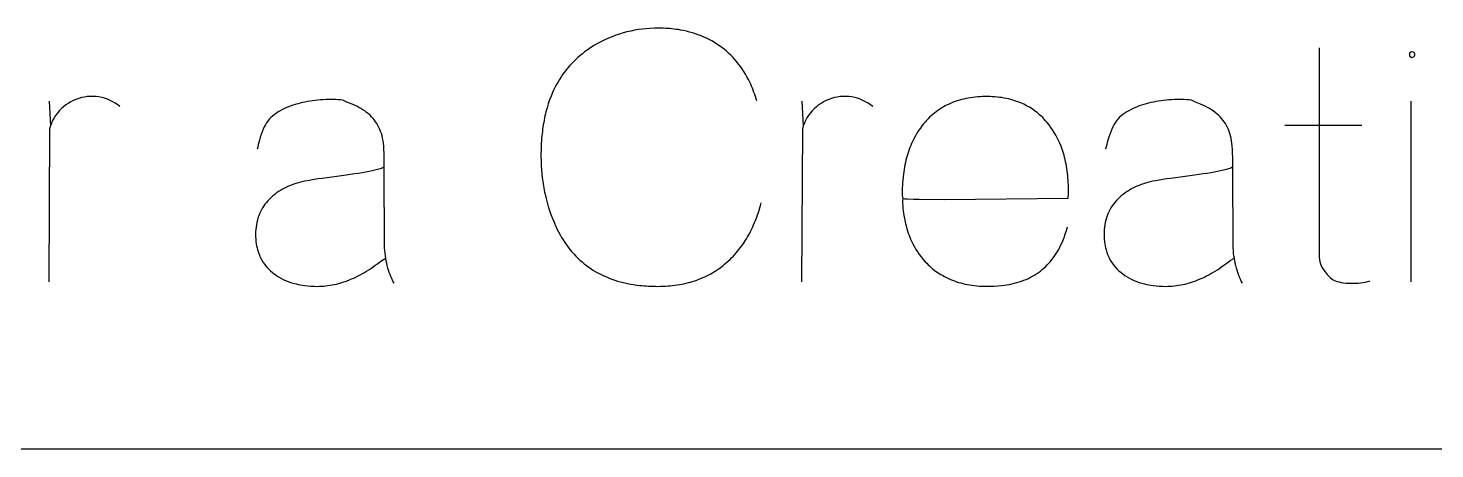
# Model space of a CAD drawing. Extents: x -148 to 148, y -92 to 92.
# Drawn here: x 20.13 to 36.98, y -92 to -86.96 of the extents above; entities that cross this region are included whole.
import ezdxf

# ---------------------------------------------------------------- set-up
doc = ezdxf.new("R2010")
doc.units = 0
doc.header["$MEASUREMENT"] = 0
doc.layers.get('0').update_dxf_attribs({"linetype": 'CONTINUOUS'})

msp = doc.modelspace()

# ---------------------------------------------------------------- linework, layer by layer
for p, q in [((27.041, -87.103), (26.999, -87.123)), ((27.083, -87.083), (27.041, -87.103)), ((27.126, -87.066), (27.083, -87.083)), ((27.17, -87.049), (27.126, -87.066)), ((27.214, -87.035), (27.17, -87.049)), ((27.258, -87.021), (27.214, -87.035)), ((27.303, -87.009), (27.258, -87.021)), ((27.349, -86.998), (27.303, -87.009)), ((27.395, -86.989), (27.349, -86.998)), ((27.442, -86.981), (27.395, -86.989)), ((27.489, -86.975), (27.442, -86.981)), ((27.536, -86.97), (27.489, -86.975)), ((27.584, -86.966), (27.536, -86.97)), ((27.633, -86.964), (27.584, -86.966)), ((27.682, -86.964), (27.633, -86.964)), ((27.71, -86.964), (27.682, -86.964)), ((27.737, -86.965), (27.71, -86.964)), ((27.764, -86.966), (27.737, -86.965)), ((27.79, -86.967), (27.764, -86.966)), ((27.817, -86.969), (27.79, -86.967)), ((27.843, -86.972), (27.817, -86.969)), ((27.869, -86.974), (27.843, -86.972)), ((27.894, -86.978), (27.869, -86.974)), ((27.92, -86.981), (27.894, -86.978)), ((27.945, -86.986), (27.92, -86.981)), ((27.982, -86.993), (27.945, -86.986)), ((28.019, -87.001), (27.982, -86.993)), ((28.055, -87.01), (28.019, -87.001)), ((28.09, -87.02), (28.055, -87.01)), ((28.125, -87.031), (28.09, -87.02)), ((28.159, -87.043), (28.125, -87.031)), ((28.193, -87.056), (28.159, -87.043)), ((28.226, -87.07), (28.193, -87.056)), ((28.258, -87.085), (28.226, -87.07)), ((28.29, -87.101), (28.258, -87.085)), ((28.321, -87.117), (28.29, -87.101)), ((26.77, -87.27), (26.743, -87.292)), ((26.797, -87.248), (26.77, -87.27)), ((26.826, -87.227), (26.797, -87.248)), ((26.855, -87.207), (26.826, -87.227)), ((26.885, -87.188), (26.855, -87.207)), ((26.916, -87.169), (26.885, -87.188)), ((26.958, -87.145), (26.916, -87.169)), ((26.999, -87.123), (26.958, -87.145)), ((28.352, -87.135), (28.321, -87.117)), ((28.382, -87.154), (28.352, -87.135)), ((28.411, -87.174), (28.382, -87.154)), ((28.44, -87.195), (28.411, -87.174)), ((28.468, -87.217), (28.44, -87.195)), ((28.496, -87.239), (28.468, -87.217)), ((28.522, -87.263), (28.496, -87.239)), ((28.548, -87.287), (28.522, -87.263)), ((35.594, -87.2), (35.594, -89.678)), ((36.701, -87.246), (36.677, -87.265)), ((36.677, -87.265), (36.677, -87.295)), ((36.731, -87.253), (36.701, -87.246)), ((36.744, -87.28), (36.731, -87.253)), ((36.731, -87.307), (36.744, -87.28)), ((26.597, -87.437), (26.576, -87.464)), ((26.62, -87.411), (26.597, -87.437)), ((26.643, -87.386), (26.62, -87.411)), ((26.667, -87.362), (26.643, -87.386)), ((26.691, -87.338), (26.667, -87.362)), ((26.717, -87.314), (26.691, -87.338)), ((26.743, -87.292), (26.717, -87.314)), ((28.573, -87.312), (28.548, -87.287)), ((28.597, -87.339), (28.573, -87.312)), ((28.62, -87.365), (28.597, -87.339)), ((28.642, -87.393), (28.62, -87.365)), ((28.664, -87.422), (28.642, -87.393)), ((28.685, -87.452), (28.664, -87.422)), ((28.705, -87.482), (28.685, -87.452)), ((36.677, -87.295), (36.701, -87.314)), ((36.701, -87.314), (36.731, -87.307)), ((26.479, -87.606), (26.461, -87.637)), ((26.496, -87.577), (26.479, -87.606)), ((26.515, -87.547), (26.496, -87.577)), ((26.534, -87.519), (26.515, -87.547)), ((26.555, -87.491), (26.534, -87.519)), ((26.576, -87.464), (26.555, -87.491)), ((28.724, -87.513), (28.705, -87.482)), ((28.742, -87.545), (28.724, -87.513)), ((28.76, -87.579), (28.742, -87.545)), ((28.777, -87.612), (28.76, -87.579)), ((28.787, -87.636), (28.777, -87.612)), ((20.805, -87.788), (20.771, -87.795)), ((20.84, -87.783), (20.805, -87.788)), ((20.875, -87.781), (20.84, -87.783)), ((20.91, -87.781), (20.875, -87.781)), ((20.945, -87.783), (20.91, -87.781)), ((20.98, -87.787), (20.945, -87.783)), ((21.014, -87.794), (20.98, -87.787)), ((26.396, -87.776), (26.378, -87.822)), ((26.414, -87.732), (26.396, -87.776)), ((26.429, -87.7), (26.414, -87.732)), ((26.445, -87.668), (26.429, -87.7)), ((26.461, -87.637), (26.445, -87.668)), ((28.798, -87.659), (28.787, -87.636)), ((28.808, -87.683), (28.798, -87.659)), ((28.817, -87.707), (28.808, -87.683)), ((28.826, -87.732), (28.817, -87.707)), ((28.835, -87.757), (28.826, -87.732)), ((28.844, -87.782), (28.835, -87.757)), ((28.852, -87.808), (28.844, -87.782)), ((29.823, -87.788), (29.789, -87.795)), ((29.858, -87.783), (29.823, -87.788)), ((29.893, -87.781), (29.858, -87.783)), ((29.928, -87.781), (29.893, -87.781)), ((29.963, -87.783), (29.928, -87.781)), ((29.998, -87.787), (29.963, -87.783)), ((30.032, -87.794), (29.998, -87.787)), ((31.477, -87.788), (31.448, -87.792)), ((31.506, -87.786), (31.477, -87.788)), ((31.535, -87.784), (31.506, -87.786)), ((31.565, -87.783), (31.535, -87.784)), ((31.595, -87.782), (31.565, -87.783)), ((31.625, -87.782), (31.595, -87.782)), ((31.655, -87.783), (31.625, -87.782)), ((31.684, -87.784), (31.655, -87.783)), ((31.712, -87.786), (31.684, -87.784)), ((31.741, -87.788), (31.712, -87.786)), ((31.768, -87.792), (31.741, -87.788)), ((20.383, -87.839), (20.398, -88.134)), ((20.504, -87.954), (20.482, -87.981)), ((20.528, -87.929), (20.504, -87.954)), ((20.554, -87.905), (20.528, -87.929)), ((20.582, -87.883), (20.554, -87.905)), ((20.611, -87.864), (20.582, -87.883)), ((20.641, -87.846), (20.611, -87.864)), ((20.672, -87.83), (20.641, -87.846)), ((20.704, -87.816), (20.672, -87.83)), ((20.737, -87.804), (20.704, -87.816)), ((20.771, -87.795), (20.737, -87.804)), ((21.048, -87.803), (21.014, -87.794)), ((21.081, -87.815), (21.048, -87.803)), ((21.113, -87.828), (21.081, -87.815)), ((21.145, -87.844), (21.113, -87.828)), ((21.175, -87.861), (21.145, -87.844)), ((21.204, -87.881), (21.175, -87.861)), ((21.231, -87.903), (21.204, -87.881)), ((23.15, -87.952), (23.127, -87.966)), ((23.179, -87.937), (23.15, -87.952)), ((23.21, -87.922), (23.179, -87.937)), ((23.243, -87.908), (23.21, -87.922)), ((23.277, -87.895), (23.243, -87.908)), ((23.304, -87.886), (23.277, -87.895)), ((23.332, -87.877), (23.304, -87.886)), ((23.36, -87.869), (23.332, -87.877)), ((23.389, -87.862), (23.36, -87.869)), ((23.418, -87.855), (23.389, -87.862)), ((23.447, -87.848), (23.418, -87.855)), ((23.477, -87.843), (23.447, -87.848)), ((23.508, -87.837), (23.477, -87.843)), ((23.538, -87.833), (23.508, -87.837)), ((23.57, -87.829), (23.538, -87.833)), ((23.601, -87.826), (23.57, -87.829)), ((23.634, -87.823), (23.601, -87.826)), ((23.666, -87.821), (23.634, -87.823)), ((23.7, -87.819), (23.666, -87.821)), ((23.733, -87.818), (23.7, -87.819)), ((23.767, -87.818), (23.733, -87.818)), ((23.816, -87.819), (23.767, -87.818)), ((23.846, -87.82), (23.816, -87.819)), ((23.875, -87.823), (23.846, -87.82)), ((23.901, -87.827), (23.875, -87.823)), ((23.925, -87.837), (23.901, -87.827)), ((23.949, -87.848), (23.925, -87.837)), ((24.011, -87.875), (23.949, -87.848)), ((24.04, -87.886), (24.011, -87.875)), ((24.067, -87.899), (24.04, -87.886)), ((24.093, -87.912), (24.067, -87.899)), ((24.118, -87.926), (24.093, -87.912)), ((24.142, -87.94), (24.118, -87.926)), ((24.165, -87.955), (24.142, -87.94)), ((24.186, -87.972), (24.165, -87.955)), ((26.348, -87.916), (26.334, -87.965)), ((26.362, -87.868), (26.348, -87.916)), ((26.378, -87.822), (26.362, -87.868)), ((28.86, -87.834), (28.852, -87.808)), ((29.401, -87.839), (29.416, -88.134)), ((29.522, -87.954), (29.5, -87.981)), ((29.547, -87.929), (29.522, -87.954)), ((29.573, -87.905), (29.547, -87.929)), ((29.6, -87.883), (29.573, -87.905)), ((29.629, -87.864), (29.6, -87.883)), ((29.659, -87.846), (29.629, -87.864)), ((29.69, -87.83), (29.659, -87.846)), ((29.722, -87.816), (29.69, -87.83)), ((29.755, -87.804), (29.722, -87.816)), ((29.789, -87.795), (29.755, -87.804)), ((30.066, -87.803), (30.032, -87.794)), ((30.099, -87.815), (30.066, -87.803)), ((30.131, -87.828), (30.099, -87.815)), ((30.163, -87.844), (30.131, -87.828)), ((30.193, -87.861), (30.163, -87.844)), ((30.222, -87.881), (30.193, -87.861)), ((30.25, -87.903), (30.222, -87.881)), ((31.03, -87.949), (31.009, -87.964)), ((31.051, -87.934), (31.03, -87.949)), ((31.072, -87.92), (31.051, -87.934)), ((31.095, -87.907), (31.072, -87.92)), ((31.117, -87.895), (31.095, -87.907)), ((31.14, -87.883), (31.117, -87.895)), ((31.163, -87.872), (31.14, -87.883)), ((31.187, -87.861), (31.163, -87.872)), ((31.211, -87.851), (31.187, -87.861)), ((31.236, -87.842), (31.211, -87.851)), ((31.261, -87.833), (31.236, -87.842)), ((31.286, -87.825), (31.261, -87.833)), ((31.312, -87.818), (31.286, -87.825)), ((31.339, -87.812), (31.312, -87.818)), ((31.365, -87.806), (31.339, -87.812)), ((31.393, -87.8), (31.365, -87.806)), ((31.42, -87.796), (31.393, -87.8)), ((31.448, -87.792), (31.42, -87.796)), ((31.796, -87.795), (31.768, -87.792)), ((31.823, -87.8), (31.796, -87.795)), ((31.849, -87.805), (31.823, -87.8)), ((31.876, -87.811), (31.849, -87.805)), ((31.901, -87.817), (31.876, -87.811)), ((31.927, -87.824), (31.901, -87.817)), ((31.951, -87.832), (31.927, -87.824)), ((31.976, -87.841), (31.951, -87.832)), ((32, -87.85), (31.976, -87.841)), ((32.024, -87.859), (32, -87.85)), ((32.058, -87.875), (32.024, -87.859)), ((32.092, -87.892), (32.058, -87.875)), ((32.125, -87.911), (32.092, -87.892)), ((32.156, -87.931), (32.125, -87.911)), ((32.187, -87.953), (32.156, -87.931)), ((32.217, -87.975), (32.187, -87.953)), ((33.314, -87.952), (33.291, -87.966)), ((33.343, -87.937), (33.314, -87.952)), ((33.374, -87.922), (33.343, -87.937)), ((33.406, -87.908), (33.374, -87.922)), ((33.441, -87.895), (33.406, -87.908)), ((33.468, -87.886), (33.441, -87.895)), ((33.496, -87.877), (33.468, -87.886)), ((33.524, -87.869), (33.496, -87.877)), ((33.552, -87.862), (33.524, -87.869)), ((33.581, -87.855), (33.552, -87.862)), ((33.611, -87.848), (33.581, -87.855)), ((33.641, -87.843), (33.611, -87.848)), ((33.671, -87.837), (33.641, -87.843)), ((33.702, -87.833), (33.671, -87.837)), ((33.733, -87.829), (33.702, -87.833)), ((33.765, -87.826), (33.733, -87.829)), ((33.797, -87.823), (33.765, -87.826)), ((33.83, -87.821), (33.797, -87.823)), ((33.863, -87.819), (33.83, -87.821)), ((33.897, -87.818), (33.863, -87.819)), ((33.931, -87.818), (33.897, -87.818)), ((33.979, -87.819), (33.931, -87.818)), ((34.01, -87.82), (33.979, -87.819)), ((34.038, -87.823), (34.01, -87.82)), ((34.065, -87.827), (34.038, -87.823)), ((34.089, -87.837), (34.065, -87.827)), ((34.113, -87.848), (34.089, -87.837)), ((34.175, -87.875), (34.113, -87.848)), ((34.203, -87.886), (34.175, -87.875)), ((34.23, -87.899), (34.203, -87.886)), ((34.257, -87.912), (34.23, -87.899)), ((34.282, -87.926), (34.257, -87.912)), ((34.305, -87.94), (34.282, -87.926)), ((34.328, -87.955), (34.305, -87.94)), ((34.35, -87.972), (34.328, -87.955)), ((36.699, -90), (36.699, -87.839)), ((20.41, -88.101), (20.398, -88.134)), ((20.425, -88.069), (20.41, -88.101)), ((20.442, -88.038), (20.425, -88.069)), ((20.461, -88.009), (20.442, -88.038)), ((20.482, -87.981), (20.461, -88.009)), ((22.974, -88.12), (22.96, -88.146)), ((22.988, -88.097), (22.974, -88.12)), ((23.002, -88.076), (22.988, -88.097)), ((23.019, -88.055), (23.002, -88.076)), ((23.038, -88.035), (23.019, -88.055)), ((23.059, -88.016), (23.038, -88.035)), ((23.081, -87.998), (23.059, -88.016)), ((23.105, -87.98), (23.081, -87.998)), ((23.127, -87.966), (23.105, -87.98)), ((24.207, -87.988), (24.186, -87.972)), ((24.227, -88.006), (24.207, -87.988)), ((24.245, -88.025), (24.227, -88.006)), ((24.263, -88.044), (24.245, -88.025)), ((24.279, -88.064), (24.263, -88.044)), ((24.294, -88.085), (24.279, -88.064)), ((24.309, -88.106), (24.294, -88.085)), ((24.322, -88.128), (24.309, -88.106)), ((26.302, -88.118), (26.298, -88.145)), ((26.307, -88.092), (26.302, -88.118)), ((26.312, -88.066), (26.307, -88.092)), ((26.317, -88.04), (26.312, -88.066)), ((26.322, -88.015), (26.317, -88.04)), ((26.328, -87.99), (26.322, -88.015)), ((26.334, -87.965), (26.328, -87.99)), ((29.429, -88.101), (29.416, -88.134)), ((29.443, -88.069), (29.429, -88.101)), ((29.46, -88.038), (29.443, -88.069)), ((29.479, -88.009), (29.46, -88.038)), ((29.5, -87.981), (29.479, -88.009)), ((30.858, -88.109), (30.842, -88.129)), ((30.875, -88.089), (30.858, -88.109)), ((30.893, -88.069), (30.875, -88.089)), ((30.911, -88.05), (30.893, -88.069)), ((30.93, -88.031), (30.911, -88.05)), ((30.949, -88.013), (30.93, -88.031)), ((30.969, -87.996), (30.949, -88.013)), ((30.989, -87.98), (30.969, -87.996)), ((31.009, -87.964), (30.989, -87.98)), ((32.246, -88), (32.217, -87.975)), ((32.265, -88.017), (32.246, -88)), ((32.284, -88.035), (32.265, -88.017)), ((32.302, -88.053), (32.284, -88.035)), ((32.319, -88.072), (32.302, -88.053)), ((32.336, -88.092), (32.319, -88.072)), ((32.361, -88.122), (32.336, -88.092)), ((32.382, -88.151), (32.361, -88.122)), ((33.137, -88.12), (33.124, -88.146)), ((33.152, -88.097), (33.137, -88.12)), ((33.166, -88.076), (33.152, -88.097)), ((33.183, -88.055), (33.166, -88.076)), ((33.202, -88.035), (33.183, -88.055)), ((33.222, -88.016), (33.202, -88.035)), ((33.245, -87.998), (33.222, -88.016)), ((33.269, -87.98), (33.245, -87.998)), ((33.291, -87.966), (33.269, -87.98)), ((34.371, -87.988), (34.35, -87.972)), ((34.39, -88.006), (34.371, -87.988)), ((34.409, -88.025), (34.39, -88.006)), ((34.426, -88.044), (34.409, -88.025)), ((34.443, -88.064), (34.426, -88.044)), ((34.458, -88.085), (34.443, -88.064)), ((34.472, -88.106), (34.458, -88.085)), ((34.485, -88.128), (34.472, -88.106)), ((35.183, -88.124), (36.106, -88.124)), ((20.387, -88.167), (20.379, -90)), ((20.398, -88.134), (20.387, -88.167)), ((22.912, -88.269), (22.901, -88.306)), ((22.923, -88.235), (22.912, -88.269)), ((22.935, -88.203), (22.923, -88.235)), ((22.947, -88.173), (22.935, -88.203)), ((22.96, -88.146), (22.947, -88.173)), ((24.334, -88.152), (24.322, -88.128)), ((24.345, -88.175), (24.334, -88.152)), ((24.354, -88.2), (24.345, -88.175)), ((24.363, -88.225), (24.354, -88.2)), ((24.371, -88.252), (24.363, -88.225)), ((24.378, -88.279), (24.371, -88.252)), ((24.384, -88.313), (24.378, -88.279)), ((26.282, -88.282), (26.28, -88.311)), ((26.285, -88.254), (26.282, -88.282)), ((26.288, -88.227), (26.285, -88.254)), ((26.291, -88.199), (26.288, -88.227)), ((26.294, -88.172), (26.291, -88.199)), ((26.298, -88.145), (26.294, -88.172)), ((29.406, -88.167), (29.397, -90)), ((29.416, -88.134), (29.406, -88.167)), ((30.741, -88.287), (30.724, -88.322)), ((30.759, -88.254), (30.741, -88.287)), ((30.778, -88.222), (30.759, -88.254)), ((30.798, -88.19), (30.778, -88.222)), ((30.82, -88.159), (30.798, -88.19)), ((30.842, -88.129), (30.82, -88.159)), ((32.403, -88.181), (32.382, -88.151)), ((32.422, -88.211), (32.403, -88.181)), ((32.441, -88.243), (32.422, -88.211)), ((32.458, -88.275), (32.441, -88.243)), ((32.474, -88.308), (32.458, -88.275)), ((33.075, -88.269), (33.064, -88.306)), ((33.087, -88.235), (33.075, -88.269)), ((33.099, -88.203), (33.087, -88.235)), ((33.111, -88.173), (33.099, -88.203)), ((33.124, -88.146), (33.111, -88.173)), ((34.497, -88.152), (34.485, -88.128)), ((34.508, -88.175), (34.497, -88.152)), ((34.518, -88.2), (34.508, -88.175)), ((34.527, -88.225), (34.518, -88.2)), ((34.535, -88.252), (34.527, -88.225)), ((34.541, -88.279), (34.535, -88.252)), ((34.547, -88.313), (34.541, -88.279)), ((22.881, -88.385), (22.874, -88.414)), ((22.887, -88.358), (22.881, -88.385)), ((22.894, -88.331), (22.887, -88.358)), ((22.901, -88.306), (22.894, -88.331)), ((24.388, -88.342), (24.384, -88.313)), ((24.391, -88.377), (24.388, -88.342)), ((24.393, -88.417), (24.391, -88.377)), ((24.395, -88.462), (24.393, -88.417)), ((24.397, -88.511), (24.395, -88.462)), ((26.275, -88.427), (26.274, -88.457)), ((26.274, -88.457), (26.274, -88.487)), ((26.276, -88.397), (26.275, -88.427)), ((26.277, -88.368), (26.276, -88.397)), ((26.278, -88.339), (26.277, -88.368)), ((26.28, -88.311), (26.278, -88.339)), ((30.676, -88.442), (30.667, -88.467)), ((30.684, -88.417), (30.676, -88.442)), ((30.694, -88.393), (30.684, -88.417)), ((30.703, -88.368), (30.694, -88.393)), ((30.713, -88.345), (30.703, -88.368)), ((30.724, -88.322), (30.713, -88.345)), ((32.49, -88.342), (32.474, -88.308)), ((32.504, -88.377), (32.49, -88.342)), ((32.517, -88.412), (32.504, -88.377)), ((32.525, -88.436), (32.517, -88.412)), ((32.533, -88.461), (32.525, -88.436)), ((32.54, -88.486), (32.533, -88.461)), ((33.044, -88.385), (33.038, -88.414)), ((33.051, -88.358), (33.044, -88.385)), ((33.057, -88.331), (33.051, -88.358)), ((33.064, -88.306), (33.057, -88.331)), ((34.551, -88.342), (34.547, -88.313)), ((34.554, -88.377), (34.551, -88.342)), ((34.557, -88.417), (34.554, -88.377)), ((34.559, -88.462), (34.557, -88.417)), ((34.56, -88.511), (34.559, -88.462)), ((24.398, -88.625), (24.374, -88.639)), ((24.398, -88.566), (24.397, -88.511)), ((24.398, -88.625), (24.398, -88.566)), ((24.401, -89.592), (24.398, -88.625)), ((26.274, -88.487), (26.274, -88.513)), ((26.274, -88.513), (26.275, -88.54)), ((26.275, -88.54), (26.275, -88.567)), ((26.275, -88.567), (26.277, -88.593)), ((26.277, -88.593), (26.278, -88.62)), ((26.278, -88.62), (26.28, -88.646)), ((30.628, -88.626), (30.623, -88.654)), ((30.633, -88.598), (30.628, -88.626)), ((30.639, -88.571), (30.633, -88.598)), ((30.646, -88.545), (30.639, -88.571)), ((30.652, -88.518), (30.646, -88.545)), ((30.66, -88.492), (30.652, -88.518)), ((30.667, -88.467), (30.66, -88.492)), ((32.547, -88.511), (32.54, -88.486)), ((32.554, -88.537), (32.547, -88.511)), ((32.559, -88.563), (32.554, -88.537)), ((32.565, -88.589), (32.559, -88.563)), ((32.57, -88.616), (32.565, -88.589)), ((32.574, -88.643), (32.57, -88.616)), ((34.562, -88.625), (34.537, -88.639)), ((34.561, -88.566), (34.56, -88.511)), ((34.562, -88.625), (34.561, -88.566)), ((34.565, -89.592), (34.562, -88.625)), ((23.442, -88.797), (23.41, -88.804)), ((23.477, -88.79), (23.442, -88.797)), ((23.516, -88.783), (23.477, -88.79)), ((23.558, -88.776), (23.516, -88.783)), ((23.604, -88.769), (23.558, -88.776)), ((23.654, -88.762), (23.604, -88.769)), ((23.828, -88.74), (23.654, -88.762)), ((23.94, -88.725), (23.828, -88.74)), ((24.042, -88.709), (23.94, -88.725)), ((24.089, -88.702), (24.042, -88.709)), ((24.134, -88.694), (24.089, -88.702)), ((24.175, -88.686), (24.134, -88.694)), ((24.215, -88.678), (24.175, -88.686)), ((24.252, -88.67), (24.215, -88.678)), ((24.286, -88.663), (24.252, -88.67)), ((24.318, -88.655), (24.286, -88.663)), ((24.347, -88.647), (24.318, -88.655)), ((24.374, -88.639), (24.347, -88.647)), ((26.28, -88.646), (26.282, -88.672)), ((26.282, -88.672), (26.284, -88.698)), ((26.284, -88.698), (26.286, -88.724)), ((26.286, -88.724), (26.289, -88.75)), ((26.289, -88.75), (26.293, -88.775)), ((26.293, -88.775), (26.296, -88.801)), ((30.607, -88.783), (30.605, -88.813)), ((30.612, -88.739), (30.607, -88.783)), ((30.615, -88.71), (30.612, -88.739)), ((30.619, -88.682), (30.615, -88.71)), ((30.623, -88.654), (30.619, -88.682)), ((32.578, -88.67), (32.574, -88.643)), ((32.582, -88.698), (32.578, -88.67)), ((32.585, -88.726), (32.582, -88.698)), ((32.587, -88.755), (32.585, -88.726)), ((32.589, -88.784), (32.587, -88.755)), ((32.591, -88.813), (32.589, -88.784)), ((33.605, -88.797), (33.573, -88.804)), ((33.641, -88.79), (33.605, -88.797)), ((33.68, -88.783), (33.641, -88.79)), ((33.722, -88.776), (33.68, -88.783)), ((33.768, -88.769), (33.722, -88.776)), ((33.817, -88.762), (33.768, -88.769)), ((33.992, -88.74), (33.817, -88.762)), ((34.104, -88.725), (33.992, -88.74)), ((34.206, -88.709), (34.104, -88.725)), ((34.253, -88.702), (34.206, -88.709)), ((34.297, -88.694), (34.253, -88.702)), ((34.339, -88.686), (34.297, -88.694)), ((34.379, -88.678), (34.339, -88.686)), ((34.415, -88.67), (34.379, -88.678)), ((34.45, -88.663), (34.415, -88.67)), ((34.482, -88.655), (34.45, -88.663)), ((34.511, -88.647), (34.482, -88.655)), ((34.537, -88.639), (34.511, -88.647)), ((23.085, -88.954), (23.063, -88.972)), ((23.108, -88.937), (23.085, -88.954)), ((23.131, -88.921), (23.108, -88.937)), ((23.154, -88.907), (23.131, -88.921)), ((23.177, -88.893), (23.154, -88.907)), ((23.201, -88.88), (23.177, -88.893)), ((23.225, -88.868), (23.201, -88.88)), ((23.25, -88.857), (23.225, -88.868)), ((23.275, -88.846), (23.25, -88.857)), ((23.301, -88.836), (23.275, -88.846)), ((23.327, -88.827), (23.301, -88.836)), ((23.354, -88.818), (23.327, -88.827)), ((23.381, -88.811), (23.354, -88.818)), ((23.41, -88.804), (23.381, -88.811)), ((26.296, -88.801), (26.3, -88.826)), ((26.3, -88.826), (26.304, -88.852)), ((26.304, -88.852), (26.308, -88.877)), ((26.308, -88.877), (26.313, -88.902)), ((26.313, -88.902), (26.318, -88.927)), ((26.318, -88.927), (26.324, -88.952)), ((26.324, -88.952), (26.335, -89.001)), ((30.602, -88.905), (30.601, -88.937)), ((30.601, -88.937), (30.602, -88.968)), ((30.604, -88.844), (30.602, -88.874)), ((30.602, -88.874), (30.602, -88.905)), ((30.602, -88.968), (30.608, -89)), ((30.605, -88.813), (30.604, -88.844)), ((32.592, -88.842), (32.591, -88.813)), ((32.591, -89), (32.593, -88.943)), ((32.593, -88.872), (32.592, -88.842)), ((32.593, -88.903), (32.593, -88.872)), ((32.593, -88.943), (32.593, -88.903)), ((33.249, -88.954), (33.226, -88.972)), ((33.272, -88.937), (33.249, -88.954)), ((33.295, -88.921), (33.272, -88.937)), ((33.318, -88.907), (33.295, -88.921)), ((33.341, -88.893), (33.318, -88.907)), ((33.365, -88.88), (33.341, -88.893)), ((33.389, -88.868), (33.365, -88.88)), ((33.413, -88.857), (33.389, -88.868)), ((33.439, -88.846), (33.413, -88.857)), ((33.464, -88.836), (33.439, -88.846)), ((33.491, -88.827), (33.464, -88.836)), ((33.517, -88.818), (33.491, -88.827)), ((33.545, -88.811), (33.517, -88.818)), ((33.573, -88.804), (33.545, -88.811)), ((22.938, -89.115), (22.925, -89.138)), ((22.953, -89.092), (22.938, -89.115)), ((22.968, -89.071), (22.953, -89.092)), ((22.985, -89.05), (22.968, -89.071)), ((23.002, -89.029), (22.985, -89.05)), ((23.021, -89.009), (23.002, -89.029)), ((23.041, -88.99), (23.021, -89.009)), ((23.063, -88.972), (23.041, -88.99)), ((26.335, -89.001), (26.348, -89.05)), ((26.348, -89.05), (26.362, -89.099)), ((26.362, -89.099), (26.377, -89.147)), ((28.887, -89.142), (28.895, -89.114)), ((28.895, -89.114), (28.903, -89.085)), ((28.903, -89.085), (28.911, -89.055)), ((30.608, -89), (30.604, -89.03)), ((30.604, -89.03), (30.605, -89.06)), ((30.605, -89.06), (30.608, -89.09)), ((30.608, -89), (30.633, -89.005)), ((30.608, -89.09), (30.61, -89.12)), ((30.61, -89.12), (30.614, -89.149)), ((30.633, -89.005), (30.659, -89.007)), ((30.659, -89.007), (30.735, -89.01)), ((30.735, -89.01), (30.806, -89.011)), ((30.806, -89.011), (31.109, -89.013)), ((31.109, -89.013), (32.591, -89)), ((33.102, -89.115), (33.089, -89.138)), ((33.116, -89.092), (33.102, -89.115)), ((33.132, -89.071), (33.116, -89.092)), ((33.148, -89.05), (33.132, -89.071)), ((33.166, -89.029), (33.148, -89.05)), ((33.185, -89.009), (33.166, -89.029)), ((33.205, -88.99), (33.185, -89.009)), ((33.226, -88.972), (33.205, -88.99)), ((22.87, -89.289), (22.865, -89.317)), ((22.877, -89.263), (22.87, -89.289)), ((22.884, -89.236), (22.877, -89.263)), ((22.893, -89.211), (22.884, -89.236)), ((22.902, -89.186), (22.893, -89.211)), ((22.913, -89.161), (22.902, -89.186)), ((22.925, -89.138), (22.913, -89.161)), ((26.377, -89.147), (26.394, -89.194)), ((26.394, -89.194), (26.412, -89.241)), ((26.412, -89.241), (26.431, -89.288)), ((26.431, -89.288), (26.441, -89.312)), ((28.822, -89.317), (28.833, -89.292)), ((28.833, -89.292), (28.844, -89.265)), ((28.844, -89.265), (28.859, -89.225)), ((28.859, -89.225), (28.868, -89.198)), ((28.868, -89.198), (28.878, -89.17)), ((28.878, -89.17), (28.887, -89.142)), ((30.614, -89.149), (30.618, -89.177)), ((30.618, -89.177), (30.622, -89.206)), ((30.622, -89.206), (30.627, -89.233)), ((30.627, -89.233), (30.632, -89.261)), ((30.632, -89.261), (30.638, -89.288)), ((30.638, -89.288), (30.644, -89.314)), ((33.034, -89.289), (33.029, -89.317)), ((33.04, -89.263), (33.034, -89.289)), ((33.048, -89.236), (33.04, -89.263)), ((33.056, -89.211), (33.048, -89.236)), ((33.066, -89.186), (33.056, -89.211)), ((33.077, -89.161), (33.066, -89.186)), ((33.089, -89.138), (33.077, -89.161)), ((22.858, -89.374), (22.856, -89.403)), ((22.856, -89.403), (22.856, -89.434)), ((22.856, -89.434), (22.856, -89.462)), ((22.856, -89.462), (22.858, -89.49)), ((22.861, -89.345), (22.858, -89.374)), ((22.865, -89.317), (22.861, -89.345)), ((26.441, -89.312), (26.451, -89.335)), ((26.451, -89.335), (26.462, -89.358)), ((26.462, -89.358), (26.485, -89.403)), ((26.485, -89.403), (26.503, -89.436)), ((26.503, -89.436), (26.521, -89.468)), ((26.521, -89.468), (26.54, -89.499)), ((28.736, -89.486), (28.749, -89.463)), ((28.749, -89.463), (28.762, -89.44)), ((28.762, -89.44), (28.775, -89.416)), ((28.775, -89.416), (28.787, -89.392)), ((28.787, -89.392), (28.799, -89.368)), ((28.799, -89.368), (28.811, -89.343)), ((28.811, -89.343), (28.822, -89.317)), ((30.644, -89.314), (30.651, -89.341)), ((30.651, -89.341), (30.658, -89.366)), ((30.658, -89.366), (30.666, -89.392)), ((30.666, -89.392), (30.674, -89.417)), ((30.674, -89.417), (30.683, -89.441)), ((30.683, -89.441), (30.692, -89.465)), ((30.692, -89.465), (30.702, -89.489)), ((32.529, -89.501), (32.54, -89.471)), ((32.54, -89.471), (32.555, -89.43)), ((32.555, -89.43), (32.569, -89.388)), ((32.569, -89.388), (32.581, -89.344)), ((33.022, -89.374), (33.02, -89.403)), ((33.02, -89.403), (33.02, -89.434)), ((33.02, -89.434), (33.02, -89.462)), ((33.02, -89.462), (33.022, -89.49)), ((33.025, -89.345), (33.022, -89.374)), ((33.029, -89.317), (33.025, -89.345)), ((22.858, -89.49), (22.86, -89.517)), ((22.86, -89.517), (22.864, -89.544)), ((22.864, -89.544), (22.868, -89.569)), ((22.868, -89.569), (22.874, -89.595)), ((22.874, -89.595), (22.88, -89.619)), ((22.88, -89.619), (22.89, -89.651)), ((24.404, -89.625), (24.401, -89.592)), ((24.408, -89.657), (24.404, -89.625)), ((26.54, -89.499), (26.56, -89.529)), ((26.56, -89.529), (26.58, -89.558)), ((26.58, -89.558), (26.601, -89.587)), ((26.601, -89.587), (26.622, -89.614)), ((26.622, -89.614), (26.645, -89.641)), ((26.645, -89.641), (26.668, -89.667)), ((28.614, -89.654), (28.63, -89.635)), ((28.63, -89.635), (28.646, -89.615)), ((28.646, -89.615), (28.662, -89.594)), ((28.662, -89.594), (28.678, -89.574)), ((28.678, -89.574), (28.693, -89.552)), ((28.693, -89.552), (28.707, -89.531)), ((28.707, -89.531), (28.722, -89.509)), ((28.722, -89.509), (28.736, -89.486)), ((30.702, -89.489), (30.713, -89.512)), ((30.713, -89.512), (30.729, -89.546)), ((30.729, -89.546), (30.747, -89.58)), ((30.747, -89.58), (30.765, -89.612)), ((30.765, -89.612), (30.785, -89.643)), ((32.445, -89.663), (32.461, -89.638)), ((32.461, -89.638), (32.476, -89.612)), ((32.476, -89.612), (32.49, -89.585)), ((32.49, -89.585), (32.503, -89.558)), ((32.503, -89.558), (32.516, -89.53)), ((32.516, -89.53), (32.529, -89.501)), ((33.022, -89.49), (33.024, -89.517)), ((33.024, -89.517), (33.027, -89.544)), ((33.027, -89.544), (33.032, -89.569)), ((33.032, -89.569), (33.037, -89.595)), ((33.037, -89.595), (33.044, -89.619)), ((33.044, -89.619), (33.054, -89.651)), ((34.568, -89.625), (34.565, -89.592)), ((34.571, -89.657), (34.568, -89.625)), ((22.89, -89.651), (22.902, -89.682)), ((22.902, -89.682), (22.915, -89.712)), ((22.915, -89.712), (22.931, -89.741)), ((22.931, -89.741), (22.948, -89.768)), ((22.948, -89.768), (22.967, -89.795)), ((22.967, -89.795), (22.987, -89.82)), ((24.264, -89.821), (24.289, -89.803)), ((24.289, -89.803), (24.315, -89.784)), ((24.315, -89.784), (24.341, -89.764)), ((24.341, -89.764), (24.367, -89.744)), ((24.367, -89.744), (24.416, -89.719)), ((24.412, -89.689), (24.408, -89.657)), ((24.416, -89.719), (24.412, -89.689)), ((24.422, -89.749), (24.416, -89.719)), ((24.428, -89.779), (24.422, -89.749)), ((24.434, -89.807), (24.428, -89.779)), ((24.441, -89.835), (24.434, -89.807)), ((26.668, -89.667), (26.691, -89.692)), ((26.691, -89.692), (26.716, -89.717)), ((26.716, -89.717), (26.74, -89.74)), ((26.74, -89.74), (26.766, -89.763)), ((26.766, -89.763), (26.792, -89.784)), ((26.792, -89.784), (26.819, -89.805)), ((26.819, -89.805), (26.847, -89.825)), ((28.437, -89.82), (28.457, -89.804)), ((28.457, -89.804), (28.477, -89.787)), ((28.477, -89.787), (28.506, -89.763)), ((28.506, -89.763), (28.535, -89.737)), ((28.535, -89.737), (28.562, -89.71)), ((28.562, -89.71), (28.579, -89.692)), ((28.579, -89.692), (28.597, -89.673)), ((28.597, -89.673), (28.614, -89.654)), ((30.785, -89.643), (30.806, -89.674)), ((30.806, -89.674), (30.828, -89.703)), ((30.828, -89.703), (30.852, -89.732)), ((30.852, -89.732), (30.877, -89.76)), ((30.877, -89.76), (30.895, -89.779)), ((30.895, -89.779), (30.913, -89.797)), ((30.913, -89.797), (30.932, -89.815)), ((32.32, -89.817), (32.339, -89.797)), ((32.339, -89.797), (32.359, -89.777)), ((32.359, -89.777), (32.377, -89.756)), ((32.377, -89.756), (32.395, -89.734)), ((32.395, -89.734), (32.413, -89.711)), ((32.413, -89.711), (32.429, -89.687)), ((32.429, -89.687), (32.445, -89.663)), ((33.054, -89.651), (33.066, -89.682)), ((33.066, -89.682), (33.079, -89.712)), ((33.079, -89.712), (33.094, -89.741)), ((33.094, -89.741), (33.111, -89.768)), ((33.111, -89.768), (33.13, -89.795)), ((33.13, -89.795), (33.151, -89.82)), ((34.427, -89.821), (34.453, -89.803)), ((34.453, -89.803), (34.479, -89.784)), ((34.479, -89.784), (34.505, -89.764)), ((34.505, -89.764), (34.53, -89.744)), ((34.53, -89.744), (34.58, -89.719)), ((34.575, -89.689), (34.571, -89.657)), ((34.58, -89.719), (34.575, -89.689)), ((34.585, -89.749), (34.58, -89.719)), ((34.591, -89.779), (34.585, -89.749)), ((34.598, -89.807), (34.591, -89.779)), ((34.605, -89.835), (34.598, -89.807)), ((35.594, -89.678), (35.595, -89.706)), ((35.595, -89.706), (35.598, -89.732)), ((35.598, -89.732), (35.604, -89.761)), ((35.604, -89.761), (35.611, -89.786)), ((35.611, -89.786), (35.621, -89.811)), ((35.621, -89.811), (35.635, -89.836)), ((22.987, -89.82), (23.009, -89.844)), ((23.009, -89.844), (23.033, -89.868)), ((23.033, -89.868), (23.059, -89.89)), ((23.059, -89.89), (23.08, -89.905)), ((23.08, -89.905), (23.105, -89.923)), ((23.105, -89.923), (23.131, -89.94)), ((23.131, -89.94), (23.159, -89.956)), ((23.159, -89.956), (23.187, -89.971)), ((23.187, -89.971), (23.216, -89.984)), ((23.954, -89.987), (23.98, -89.977)), ((23.98, -89.977), (24.006, -89.966)), ((24.006, -89.966), (24.032, -89.955)), ((24.032, -89.955), (24.057, -89.943)), ((24.057, -89.943), (24.083, -89.93)), ((24.083, -89.93), (24.109, -89.916)), ((24.109, -89.916), (24.135, -89.902)), ((24.135, -89.902), (24.16, -89.888)), ((24.16, -89.888), (24.186, -89.872)), ((24.186, -89.872), (24.212, -89.856)), ((24.212, -89.856), (24.238, -89.839)), ((24.238, -89.839), (24.264, -89.821)), ((24.449, -89.862), (24.441, -89.835)), ((24.457, -89.888), (24.449, -89.862)), ((24.466, -89.913), (24.457, -89.888)), ((24.476, -89.938), (24.466, -89.913)), ((24.486, -89.962), (24.476, -89.938)), ((24.499, -89.991), (24.486, -89.962)), ((26.847, -89.825), (26.875, -89.845)), ((26.875, -89.845), (26.904, -89.863)), ((26.904, -89.863), (26.933, -89.88)), ((26.933, -89.88), (26.963, -89.897)), ((26.963, -89.897), (26.994, -89.913)), ((26.994, -89.913), (27.026, -89.928)), ((27.026, -89.928), (27.058, -89.942)), ((27.058, -89.942), (27.091, -89.956)), ((27.091, -89.956), (27.124, -89.968)), ((27.124, -89.968), (27.158, -89.98)), ((27.158, -89.98), (27.193, -89.991)), ((28.116, -89.988), (28.141, -89.979)), ((28.141, -89.979), (28.166, -89.97)), ((28.166, -89.97), (28.19, -89.96)), ((28.19, -89.96), (28.214, -89.95)), ((28.214, -89.95), (28.238, -89.94)), ((28.238, -89.94), (28.261, -89.928)), ((28.261, -89.928), (28.284, -89.917)), ((28.284, -89.917), (28.307, -89.904)), ((28.307, -89.904), (28.329, -89.892)), ((28.329, -89.892), (28.351, -89.878)), ((28.351, -89.878), (28.373, -89.864)), ((28.373, -89.864), (28.395, -89.85)), ((28.395, -89.85), (28.416, -89.835)), ((28.416, -89.835), (28.437, -89.82)), ((30.932, -89.815), (30.951, -89.831)), ((30.951, -89.831), (30.97, -89.848)), ((30.97, -89.848), (31.001, -89.871)), ((31.001, -89.871), (31.032, -89.893)), ((31.032, -89.893), (31.064, -89.913)), ((31.064, -89.913), (31.086, -89.926)), ((31.086, -89.926), (31.108, -89.938)), ((31.108, -89.938), (31.131, -89.95)), ((31.131, -89.95), (31.154, -89.961)), ((31.154, -89.961), (31.178, -89.971)), ((31.178, -89.971), (31.202, -89.981)), ((32.06, -89.982), (32.086, -89.971)), ((32.086, -89.971), (32.113, -89.959)), ((32.113, -89.959), (32.138, -89.946)), ((32.138, -89.946), (32.163, -89.933)), ((32.163, -89.933), (32.187, -89.919)), ((32.187, -89.919), (32.211, -89.904)), ((32.211, -89.904), (32.234, -89.888)), ((32.234, -89.888), (32.256, -89.871)), ((32.256, -89.871), (32.278, -89.854)), ((32.278, -89.854), (32.299, -89.836)), ((32.299, -89.836), (32.32, -89.817)), ((33.151, -89.82), (33.173, -89.844)), ((33.173, -89.844), (33.197, -89.868)), ((33.197, -89.868), (33.223, -89.89)), ((33.223, -89.89), (33.243, -89.905)), ((33.243, -89.905), (33.269, -89.923)), ((33.269, -89.923), (33.295, -89.94)), ((33.295, -89.94), (33.322, -89.956)), ((33.322, -89.956), (33.35, -89.971)), ((33.35, -89.971), (33.379, -89.984)), ((34.118, -89.987), (34.144, -89.977)), ((34.144, -89.977), (34.17, -89.966)), ((34.17, -89.966), (34.195, -89.955)), ((34.195, -89.955), (34.221, -89.943)), ((34.221, -89.943), (34.247, -89.93)), ((34.247, -89.93), (34.273, -89.916)), ((34.273, -89.916), (34.298, -89.902)), ((34.298, -89.902), (34.324, -89.888)), ((34.324, -89.888), (34.35, -89.872)), ((34.35, -89.872), (34.376, -89.856)), ((34.376, -89.856), (34.401, -89.839)), ((34.401, -89.839), (34.427, -89.821)), ((34.613, -89.862), (34.605, -89.835)), ((34.621, -89.888), (34.613, -89.862)), ((34.63, -89.913), (34.621, -89.888)), ((34.639, -89.938), (34.63, -89.913)), ((34.649, -89.962), (34.639, -89.938)), ((34.663, -89.991), (34.649, -89.962)), ((35.635, -89.836), (35.651, -89.86)), ((35.651, -89.86), (35.669, -89.882)), ((35.669, -89.882), (35.693, -89.911)), ((35.693, -89.911), (35.712, -89.931)), ((35.712, -89.931), (35.733, -89.952)), ((35.733, -89.952), (35.755, -89.974)), ((35.755, -89.974), (35.781, -89.985)), ((23.216, -89.984), (23.246, -89.996)), ((23.246, -89.996), (23.276, -90.007)), ((23.276, -90.007), (23.308, -90.017)), ((23.308, -90.017), (23.341, -90.026)), ((23.341, -90.026), (23.366, -90.032)), ((23.366, -90.032), (23.391, -90.037)), ((23.391, -90.037), (23.418, -90.041)), ((23.418, -90.041), (23.444, -90.045)), ((23.444, -90.045), (23.48, -90.049)), ((23.48, -90.049), (23.518, -90.052)), ((23.518, -90.052), (23.556, -90.054)), ((23.556, -90.054), (23.595, -90.055)), ((23.595, -90.055), (23.62, -90.054)), ((23.62, -90.054), (23.646, -90.053)), ((23.646, -90.053), (23.672, -90.051)), ((23.672, -90.051), (23.697, -90.049)), ((23.697, -90.049), (23.723, -90.046)), ((23.723, -90.046), (23.749, -90.042)), ((23.749, -90.042), (23.774, -90.038)), ((23.774, -90.038), (23.8, -90.032)), ((23.8, -90.032), (23.826, -90.027)), ((23.826, -90.027), (23.852, -90.02)), ((23.852, -90.02), (23.877, -90.013)), ((23.877, -90.013), (23.903, -90.005)), ((23.903, -90.005), (23.929, -89.996)), ((23.929, -89.996), (23.954, -89.987)), ((24.514, -90.018), (24.499, -89.991)), ((27.193, -89.991), (27.228, -90)), ((27.228, -90), (27.277, -90.012)), ((27.277, -90.012), (27.326, -90.023)), ((27.326, -90.023), (27.351, -90.028)), ((27.351, -90.028), (27.377, -90.032)), ((27.377, -90.032), (27.402, -90.036)), ((27.402, -90.036), (27.428, -90.039)), ((27.428, -90.039), (27.455, -90.043)), ((27.455, -90.043), (27.481, -90.045)), ((27.481, -90.045), (27.508, -90.048)), ((27.508, -90.048), (27.535, -90.05)), ((27.535, -90.05), (27.563, -90.052)), ((27.563, -90.052), (27.591, -90.053)), ((27.591, -90.053), (27.619, -90.054)), ((27.619, -90.054), (27.647, -90.054)), ((27.647, -90.054), (27.676, -90.055)), ((27.676, -90.055), (27.706, -90.054)), ((27.706, -90.054), (27.735, -90.054)), ((27.735, -90.054), (27.764, -90.052)), ((27.764, -90.052), (27.793, -90.05)), ((27.793, -90.05), (27.822, -90.048)), ((27.822, -90.048), (27.85, -90.045)), ((27.85, -90.045), (27.878, -90.042)), ((27.878, -90.042), (27.906, -90.038)), ((27.906, -90.038), (27.933, -90.033)), ((27.933, -90.033), (27.96, -90.028)), ((27.96, -90.028), (27.987, -90.023)), ((27.987, -90.023), (28.014, -90.017)), ((28.014, -90.017), (28.04, -90.01)), ((28.04, -90.01), (28.066, -90.003)), ((28.066, -90.003), (28.091, -89.996)), ((28.091, -89.996), (28.116, -89.988)), ((31.202, -89.981), (31.226, -89.99)), ((31.226, -89.99), (31.251, -89.999)), ((31.251, -89.999), (31.277, -90.007)), ((31.277, -90.007), (31.303, -90.014)), ((31.303, -90.014), (31.329, -90.021)), ((31.329, -90.021), (31.356, -90.027)), ((31.356, -90.027), (31.383, -90.032)), ((31.383, -90.032), (31.41, -90.037)), ((31.41, -90.037), (31.438, -90.042)), ((31.438, -90.042), (31.467, -90.045)), ((31.467, -90.045), (31.496, -90.048)), ((31.496, -90.048), (31.525, -90.051)), ((31.525, -90.051), (31.555, -90.053)), ((31.555, -90.053), (31.585, -90.054)), ((31.585, -90.054), (31.615, -90.054)), ((31.615, -90.054), (31.655, -90.054)), ((31.655, -90.054), (31.701, -90.053)), ((31.701, -90.053), (31.746, -90.05)), ((31.746, -90.05), (31.79, -90.046)), ((31.79, -90.046), (31.823, -90.042)), ((31.823, -90.042), (31.855, -90.037)), ((31.855, -90.037), (31.886, -90.032)), ((31.886, -90.032), (31.916, -90.025)), ((31.916, -90.025), (31.946, -90.018)), ((31.946, -90.018), (31.976, -90.01)), ((31.976, -90.01), (32.004, -90.001)), ((32.004, -90.001), (32.032, -89.992)), ((32.032, -89.992), (32.06, -89.982)), ((33.379, -89.984), (33.409, -89.996)), ((33.409, -89.996), (33.44, -90.007)), ((33.44, -90.007), (33.472, -90.017)), ((33.472, -90.017), (33.504, -90.026)), ((33.504, -90.026), (33.53, -90.032)), ((33.53, -90.032), (33.555, -90.037)), ((33.555, -90.037), (33.581, -90.041)), ((33.581, -90.041), (33.608, -90.045)), ((33.608, -90.045), (33.644, -90.049)), ((33.644, -90.049), (33.681, -90.052)), ((33.681, -90.052), (33.719, -90.054)), ((33.719, -90.054), (33.758, -90.055)), ((33.758, -90.055), (33.784, -90.054)), ((33.784, -90.054), (33.81, -90.053)), ((33.81, -90.053), (33.835, -90.051)), ((33.835, -90.051), (33.861, -90.049)), ((33.861, -90.049), (33.887, -90.046)), ((33.887, -90.046), (33.912, -90.042)), ((33.912, -90.042), (33.938, -90.038)), ((33.938, -90.038), (33.964, -90.032)), ((33.964, -90.032), (33.989, -90.027)), ((33.989, -90.027), (34.015, -90.02)), ((34.015, -90.02), (34.041, -90.013)), ((34.041, -90.013), (34.067, -90.005)), ((34.067, -90.005), (34.092, -89.996)), ((34.092, -89.996), (34.118, -89.987)), ((34.677, -90.018), (34.663, -89.991)), ((35.781, -89.985), (35.808, -89.995)), ((35.808, -89.995), (35.834, -90.002)), ((35.834, -90.002), (35.861, -90.008)), ((35.861, -90.008), (35.889, -90.013)), ((35.889, -90.013), (35.919, -90.016)), ((35.919, -90.016), (35.95, -90.018)), ((35.95, -90.018), (35.995, -90.018)), ((35.995, -90.018), (36.035, -90.017)), ((36.035, -90.017), (36.063, -90.015)), ((36.063, -90.015), (36.089, -90.013)), ((36.089, -90.013), (36.122, -90.009)), ((36.122, -90.009), (36.152, -90.004)), ((36.152, -90.004), (36.18, -89.998)), ((36.18, -89.998), (36.205, -89.99)), ((-147.999, -92), (147.999, -92))]:
    msp.add_line(p, q)

doc.saveas('drawing.dxf')
